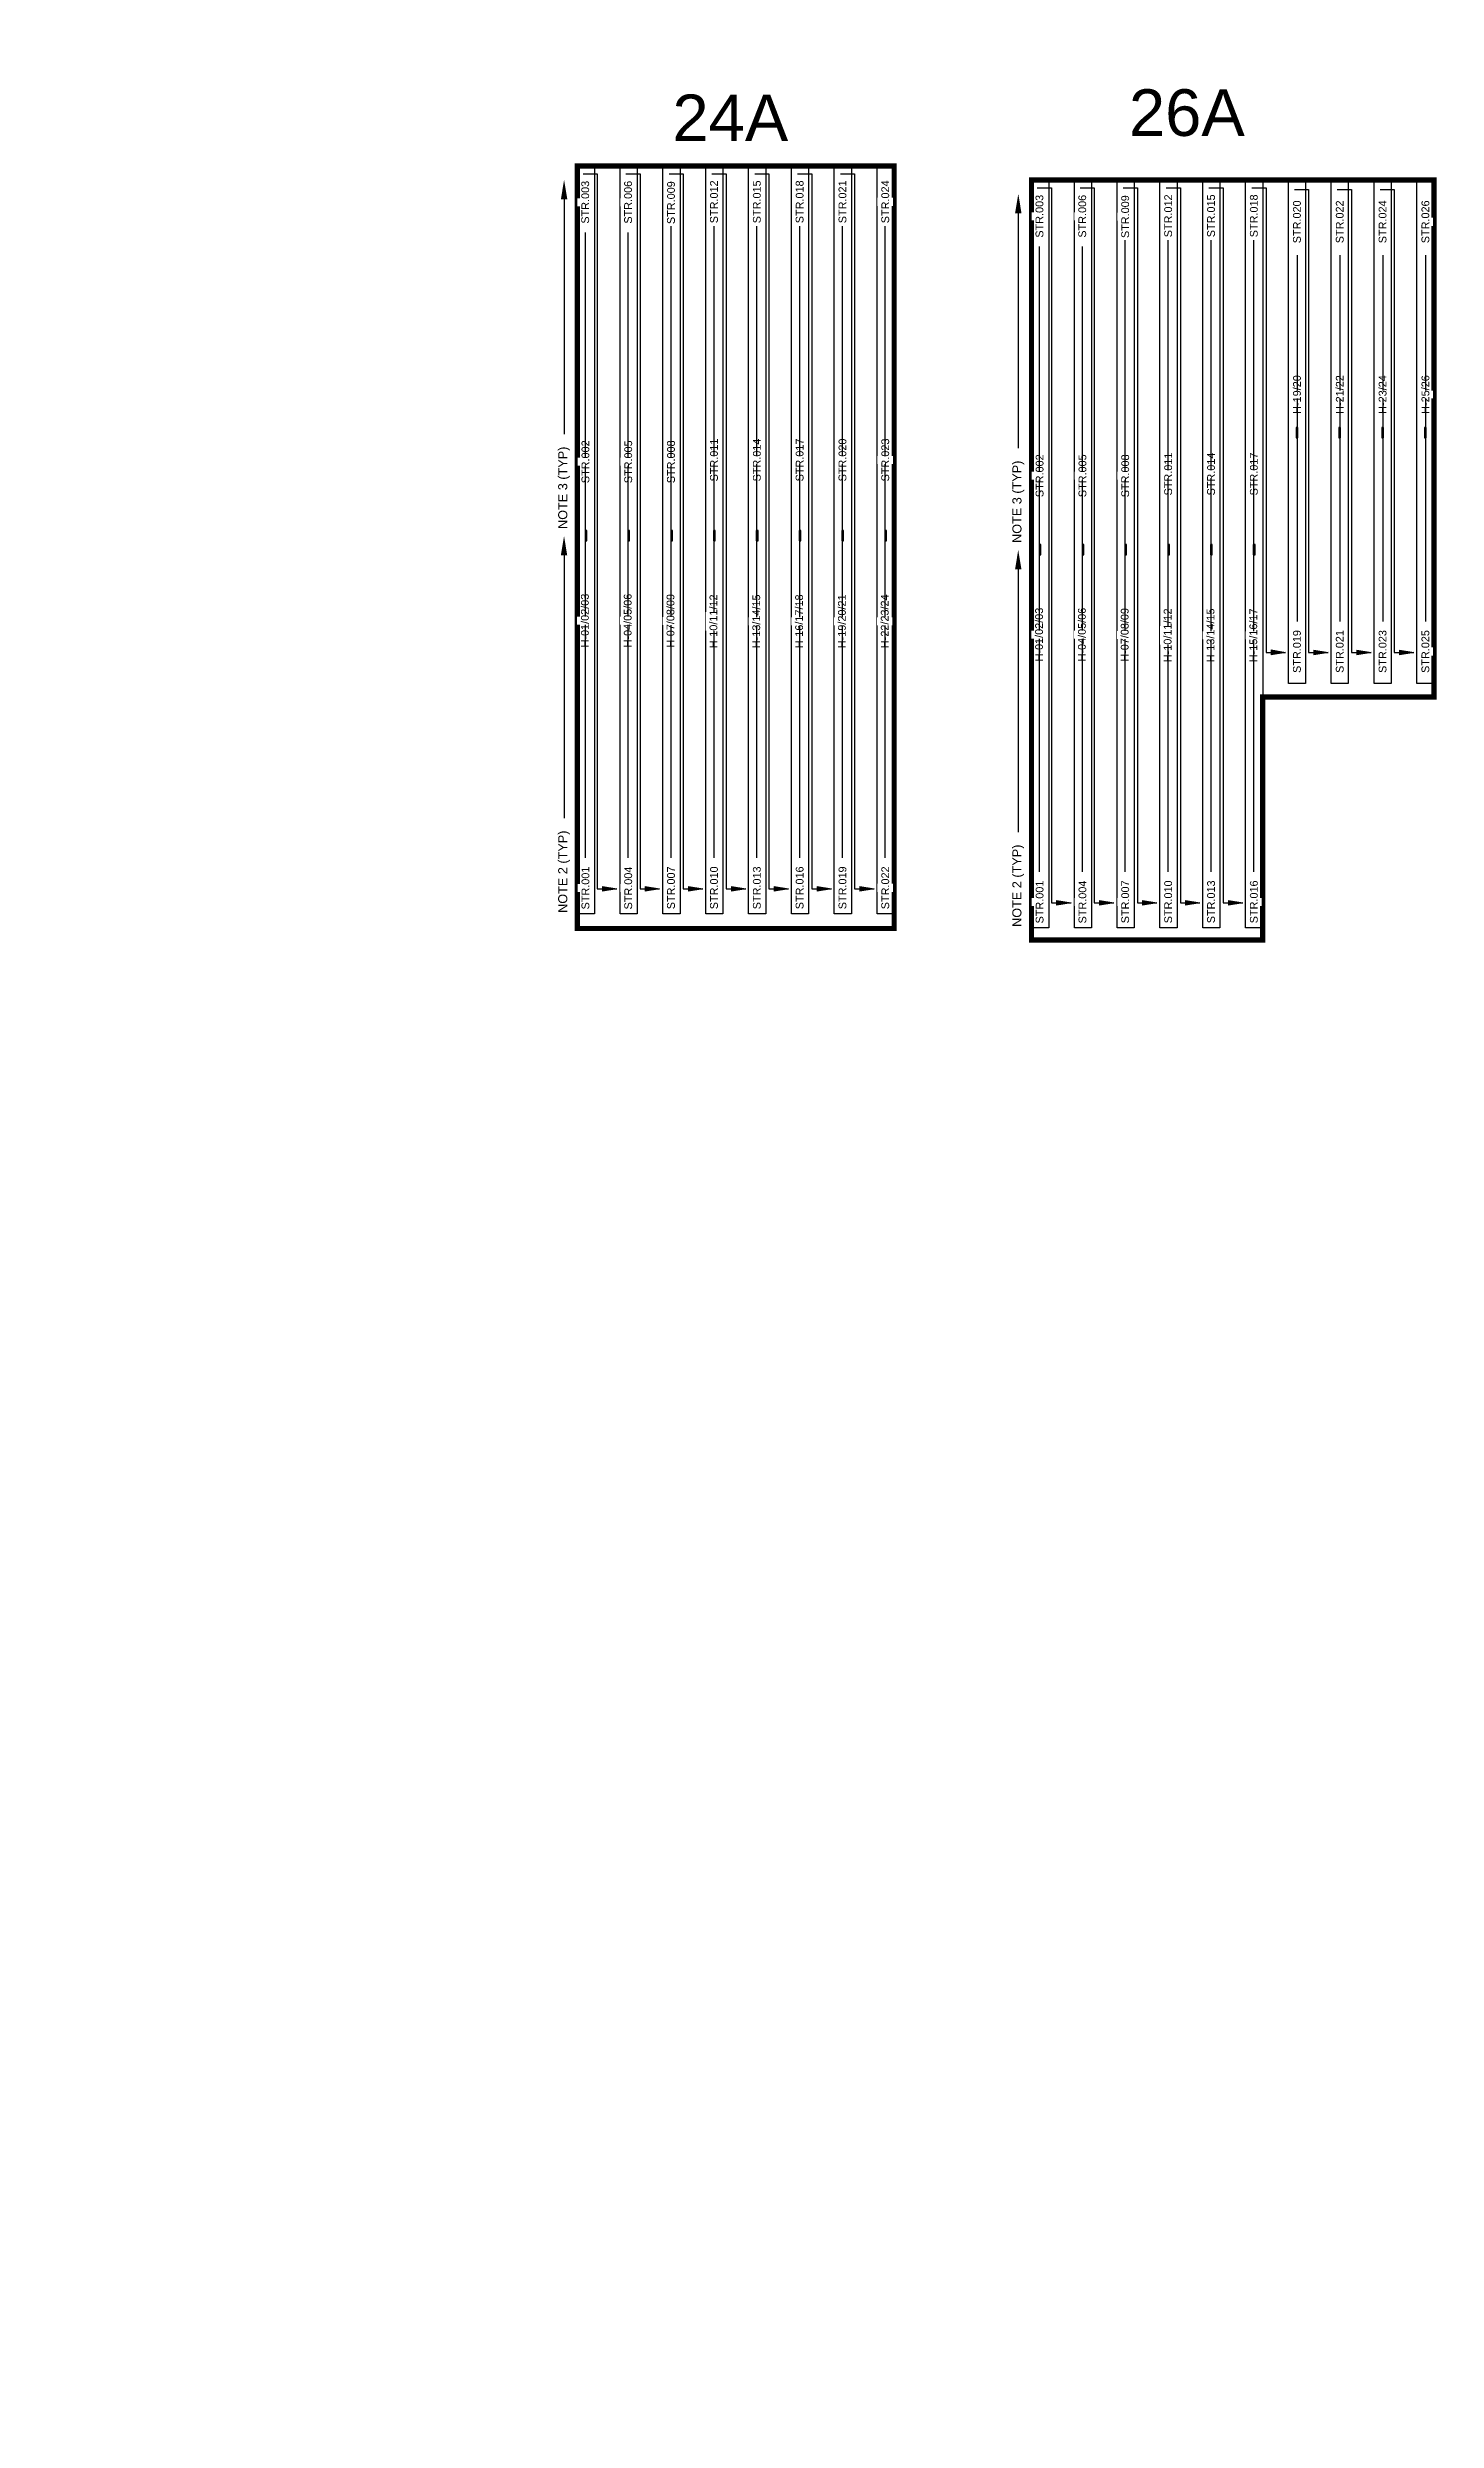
# Model space of a CAD drawing. Header units: feet. Extents: x -3 to 4075, y -14 to 63730.
# Drawn here: x 3067 to 3604, y 971 to 1887 of the extents above; entities that cross this region are included whole.
import ezdxf
from ezdxf import colors
from ezdxf.entities.mleader import LeaderData, LeaderLine
from ezdxf.math import Vec2, Vec3

# ---------------------------------------------------------------- set-up
doc = ezdxf.new("R2010")
doc.units = ezdxf.units.FT
doc.header["$MEASUREMENT"] = 0
for name, color, linetype in [('E-TEXT', 7, 'Continuous'), ('G-ANNO-TEXT', 1, 'Continuous'), ('PV-LBD ARCHETYPES', 7, 'Continuous'), ('PVcase PV Modules (detailed)', 142, 'Continuous'), ('PVcase PV Modules (optimised)', 142, 'Continuous'), ('RISEN', 130, 'Continuous')]:
    doc.layers.add(name, color=color, linetype=linetype)
doc.styles.add('NEI-A', font='arial.ttf')

# ---------------------------------------------------------------- blocks, each defined once
blk = doc.blocks.new('1P87@52DEG F TR ID1 PVBlock')
at = {"color": 0}
blk.add_polyline3d([(0, 1.1355, 0), (0, -287.7025, 0), (-6.614, -287.7025, 0), (-6.614, 1.1355, 0)], close=True, dxfattribs=at)
at = {"layer": 'PVcase PV Modules (detailed)', "color": 0}
blk.add_lwpolyline([(-2.9763, -142.9205), (-3.6377, -142.9205), (-3.6377, -146.9205), (-2.9763, -146.9205)], close=True, dxfattribs=at)
at = {"layer": 'PVcase PV Modules (optimised)', "color": 0}
blk.add_lwpolyline([(-2.9763, -142.9205), (-3.6377, -142.9205), (-3.6377, -146.9205), (-2.9763, -146.9205)], close=True, dxfattribs=at)
blk = doc.blocks.new('1P58@52DEG F TR ID1 PVBlock')
at = {"color": 0}
blk.add_polyline3d([(0, 1.1355, 0), (0, -192.7565, 0), (-6.614, -192.7565, 0), (-6.614, 1.1355, 0)], close=True, dxfattribs=at)
at = {"layer": 'PVcase PV Modules (detailed)', "color": 0}
blk.add_lwpolyline([(-2.9763, -93.8105), (-3.6377, -93.8105), (-3.6377, -97.8105), (-2.9763, -97.8105)], close=True, dxfattribs=at)
at = {"layer": 'PVcase PV Modules (optimised)', "color": 0}
blk.add_lwpolyline([(-2.9763, -93.8105), (-3.6377, -93.8105), (-3.6377, -97.8105), (-2.9763, -97.8105)], close=True, dxfattribs=at)
blk = doc.blocks.new('_ClosedBlank')
at = {"color": 0, "linetype": 'ByBlock', "lineweight": -2}
for p, q in [((-1, 0.17), (0, 0)), ((-1, 0.17), (-1, -0.17)), ((0, 0), (-1, -0.17))]:
    blk.add_line(p, q, dxfattribs=at)
blk = doc.blocks.new('AR')
h = blk.add_hatch(color=256)
h.dxf.hatch_style = 1
h.paths.add_polyline_path([(0, 0.03), (0, -0.03), (0.18, 0)])
at = {"xscale": 0.1800047113158301, "yscale": 0.1800047113158301, "zscale": 0.1800047113158301}
blk.add_blockref('_ClosedBlank', (0.18, 0), dxfattribs=at)

msp = doc.modelspace()

# ---------------------------------------------------------------- linework, layer by layer
at = {"const_width": 2}
msp.add_lwpolyline([(3272, 1841.69), (3394.36, 1841.69), (3394.36, 1547.23), (3272, 1547.23)], close=True, dxfattribs=at)
at = {"const_width": 2, "elevation": 5.56}
msp.add_lwpolyline([(3536.72, 1542.82), (3447.43, 1542.82), (3447.43, 1836.28), (3602.86, 1836.28), (3602.86, 1636.59), (3536.72, 1636.59), (3536.72, 1542.82)], dxfattribs=at)
at = {"layer": 'E-TEXT'}
for p, q in [((3274.19, 1838.64), (3279.69, 1838.64)), ((3279.69, 1838.64), (3279.69, 1562.58)), ((3290.73, 1838.64), (3296.22, 1838.64)), ((3296.22, 1838.64), (3296.22, 1562.58)), ((3449.62, 1833.23, 5.56), (3455.12, 1833.23, 5.56)), ((3455.12, 1833.23, 5.56), (3455.12, 1557.17, 5.56)), ((3466.15, 1833.23, 5.56), (3471.65, 1833.23, 5.56)), ((3471.65, 1833.23, 5.56), (3471.65, 1557.17, 5.56)), ((3275.13, 1574.46), (3275.13, 1816)), ((3291.67, 1574.46), (3291.67, 1816)), ((3308.19, 1574.46), (3308.19, 1818.48)), ((3324.79, 1574.46), (3324.79, 1818.48)), ((3341.34, 1574.46), (3341.34, 1818.48)), ((3357.87, 1574.46), (3357.87, 1818.48)), ((3374.41, 1574.46), (3374.41, 1818.48)), ((3390.95, 1574.46), (3390.95, 1818.48)), ((3450.56, 1569.06, 5.56), (3450.56, 1810.59, 5.56)), ((3467.1, 1569.06, 5.56), (3467.1, 1810.59, 5.56)), ((3483.62, 1569.06, 5.56), (3483.62, 1813.08, 5.56)), ((3500.21, 1569.06, 5.56), (3500.21, 1813.08, 5.56)), ((3516.77, 1569.06, 5.56), (3516.77, 1813.08, 5.56)), ((3533.3, 1569.06, 5.56), (3533.3, 1813.08, 5.56)), ((3296.22, 1562.53), (3303.78, 1562.53)), ((3471.65, 1557.13, 5.56), (3479.21, 1557.13, 5.56))]:
    msp.add_line(p, q, dxfattribs=at)

# ---------------------------------------------------------------- block references
at = {"layer": 'E-TEXT', "xscale": 30.78777906583937, "yscale": 30.78777906583937, "zscale": 30.78777906583937}
for p in [(3298.24, 1562.53), (3473.67, 1557.13, 5.56)]:
    msp.add_blockref('AR', p, dxfattribs=at)
at = {"layer": 'RISEN', "rotation": 180}
for p in [(3272, 1553.98), (3288.53, 1553.98), (3305.07, 1553.98), (3321.61, 1553.98), (3338.14, 1553.98), (3354.68, 1553.98), (3371.21, 1553.98), (3387.75, 1553.98), (3447.43, 1548.58, 5.56), (3463.96, 1548.58, 5.56), (3480.5, 1548.58, 5.56), (3497.03, 1548.58, 5.56), (3513.57, 1548.58, 5.56), (3530.11, 1548.58, 5.56)]:
    msp.add_blockref('1P87@52DEG F TR ID1 PVBlock', p, dxfattribs=at)
at = {"layer": 'RISEN'}
for p in [(3553.25, 1834.54, 16.69), (3569.78, 1834.54, 11.13), (3586.32, 1834.54, 11.13), (3602.86, 1834.54, 11.13)]:
    msp.add_blockref('1P58@52DEG F TR ID1 PVBlock', p, dxfattribs=at)

# ---------------------------------------------------------------- texts
at = {"layer": 'PV-LBD ARCHETYPES', "char_height": 18, "width": 29.5685, "attachment_point": 5, "style": 'NEI-A'}
for s, insert in [('24A', (3331.1, 1860.26)), ('26A', (3507.42, 1862.16, 5.56))]:
    msp.add_mtext(s, dxfattribs=dict(at, insert=insert))

# ---------------------------------------------------------------- leaders
at = {"layer": 'G-ANNO-TEXT'}
ml = msp.add_multileader_mtext('Standard', dxfattribs=at)
ml.set_content('NOTE 3 (TYP)', color=256, style='NEI-A')
ml.set_leader_properties()
ml.build(insert=Vec2(0, 0))
ml.multileader.update_dxf_attribs({"dogleg_length": 0.0625, "arrow_head_size": 7.5, "scale": 60})
ctx = ml.context
ctx.base_point, ctx.scale, ctx.char_height, ctx.arrow_head_size, ctx.landing_gap_size, ctx.plane_origin, ctx.plane_x_axis, ctx.plane_y_axis = Vec3(3071.01, 575.35), 60, 3.5, 7.5, 5.4, Vec3(3149.15, 506.08), Vec3(0, 1), Vec3(-1, 0)
notes = []
notes.append((ctx, [(1, (1, 1, 0), (3071.01, 621.14), (0, -1), 3.75, [(0, [(3071.01, 715.57)], 0, [])])]))
ctx.mtext.insert, ctx.mtext.text_direction, ctx.mtext.rotation, ctx.mtext.width, ctx.mtext.flow_direction = Vec3(3068.75, 580.75), Vec3(0, 1), 1.570796, 1027, 5
ml = msp.add_multileader_mtext('Standard', dxfattribs=at)
ml.set_content('NOTE 3 (TYP)', color=256, style='NEI-A')
ml.set_leader_properties()
ml.build(insert=Vec2(0, 0))
ml.multileader.update_dxf_attribs({"dogleg_length": 0.0625, "arrow_head_size": 7.5, "scale": 60})
ctx = ml.context
ctx.base_point, ctx.scale, ctx.char_height, ctx.arrow_head_size, ctx.landing_gap_size, ctx.plane_origin, ctx.plane_x_axis, ctx.plane_y_axis = Vec3(3198.95, 573.72), 60, 3.5, 7.5, 5.4, Vec3(3277.09, 504.45), Vec3(0, 1), Vec3(-1, 0)
notes.append((ctx, [(1, (1, 1, 0), (3198.95, 619.51), (0, -1), 3.75, [(0, [(3198.95, 713.94)], 0, [])])]))
ctx.mtext.insert, ctx.mtext.text_direction, ctx.mtext.rotation, ctx.mtext.width, ctx.mtext.flow_direction = Vec3(3196.69, 579.12), Vec3(0, 1), 1.570796, 1027, 5
ml = msp.add_multileader_mtext('Standard', dxfattribs=at)
ml.set_content('NOTE 3 (TYP)', color=256, style='NEI-A')
ml.set_leader_properties()
ml.build(insert=Vec2(0, 0))
ml.multileader.update_dxf_attribs({"dogleg_length": 0.0625, "arrow_head_size": 7.5, "scale": 60})
ctx = ml.context
ctx.base_point, ctx.scale, ctx.char_height, ctx.arrow_head_size, ctx.landing_gap_size, ctx.plane_origin, ctx.plane_x_axis, ctx.plane_y_axis = Vec3(3069.8, 200.5), 60, 3.5, 7.5, 5.4, Vec3(3147.94, 131.23), Vec3(0, 1), Vec3(-1, 0)
notes.append((ctx, [(1, (1, 1, 0), (3069.8, 246.29), (0, -1), 3.75, [(0, [(3069.8, 340.73)], 0, [])])]))
ctx.mtext.insert, ctx.mtext.text_direction, ctx.mtext.rotation, ctx.mtext.width, ctx.mtext.flow_direction = Vec3(3067.54, 205.9), Vec3(0, 1), 1.570796, 1027, 5
ml = msp.add_multileader_mtext('Standard', dxfattribs=at)
ml.set_content('NOTE 2 (TYP)', color=256, style='NEI-A')
ml.set_leader_properties()
ml.build(insert=Vec2(0, 0))
ml.multileader.update_dxf_attribs({"dogleg_length": 0.0625, "arrow_head_size": 7.5, "scale": 60})
ctx = ml.context
ctx.base_point, ctx.scale, ctx.char_height, ctx.arrow_head_size, ctx.landing_gap_size, ctx.plane_origin, ctx.plane_x_axis, ctx.plane_y_axis = Vec3(3070.99, 427.09), 60, 3.5, 7.5, 5.4, Vec3(3149.13, 357.82), Vec3(0, 1), Vec3(-1, 0)
notes.append((ctx, [(1, (1, 1, 0), (3070.99, 472.87), (0, -1), 3.75, [(0, [(3070.99, 578.04)], 0, [])])]))
ctx.mtext.insert, ctx.mtext.text_direction, ctx.mtext.rotation, ctx.mtext.width, ctx.mtext.flow_direction = Vec3(3068.73, 432.49), Vec3(0, 1), 1.570796, 55.295, 5
ml = msp.add_multileader_mtext('Standard', dxfattribs=at)
ml.set_content('NOTE 2 (TYP)', color=256, style='NEI-A')
ml.set_leader_properties()
ml.build(insert=Vec2(0, 0))
ml.multileader.update_dxf_attribs({"dogleg_length": 0.0625, "arrow_head_size": 7.5, "scale": 60})
ctx = ml.context
ctx.base_point, ctx.scale, ctx.char_height, ctx.arrow_head_size, ctx.landing_gap_size, ctx.plane_origin, ctx.plane_x_axis, ctx.plane_y_axis = Vec3(3198.94, 425.46), 60, 3.5, 7.5, 5.4, Vec3(3277.07, 356.19), Vec3(0, 1), Vec3(-1, 0)
notes.append((ctx, [(1, (1, 1, 0), (3198.94, 471.25), (0, -1), 3.75, [(0, [(3198.94, 576.41)], 0, [])])]))
ctx.mtext.insert, ctx.mtext.text_direction, ctx.mtext.rotation, ctx.mtext.width, ctx.mtext.flow_direction = Vec3(3196.67, 430.86), Vec3(0, 1), 1.570796, 55.295, 5
ml = msp.add_multileader_mtext('Standard', dxfattribs=at)
ml.set_content('NOTE 2 (TYP)', color=256, style='NEI-A')
ml.set_leader_properties()
ml.build(insert=Vec2(0, 0))
ml.multileader.update_dxf_attribs({"dogleg_length": 0.0625, "arrow_head_size": 7.5, "scale": 60})
ctx = ml.context
ctx.base_point, ctx.scale, ctx.char_height, ctx.arrow_head_size, ctx.landing_gap_size, ctx.plane_origin, ctx.plane_x_axis, ctx.plane_y_axis = Vec3(3069.78, 52.24), 60, 3.5, 7.5, 5.4, Vec3(3147.92, -17.03), Vec3(0, 1), Vec3(-1, 0)
notes.append((ctx, [(1, (1, 1, 0), (3069.78, 98.03), (0, -1), 3.75, [(0, [(3069.78, 203.2)], 0, [])])]))
ctx.mtext.insert, ctx.mtext.text_direction, ctx.mtext.rotation, ctx.mtext.width, ctx.mtext.flow_direction = Vec3(3067.52, 57.64), Vec3(0, 1), 1.570796, 55.295, 5
for ctx, leaders in notes:
    for number, flags, end, landing, length, lines in leaders:
        leader = LeaderData()
        leader.index, (leader.has_last_leader_line, leader.has_dogleg_vector, leader.attachment_direction) = number, flags
        leader.last_leader_point, leader.dogleg_vector, leader.dogleg_length = Vec3(end), Vec3(landing), length
        for number, points, colour, breaks in lines:
            line = LeaderLine()
            line.index, line.vertices, line.color, line.breaks = number, Vec3.list(points), colors.encode_raw_color(colour), breaks
            leader.lines.append(line)
        ctx.leaders.append(leader)

# ---------------------------------------------------------------- next in the draw order: texts
at = {"layer": 'G-ANNO-TEXT', "char_height": 3, "attachment_point": 5, "rotation": 90, "style": 'NEI-A', "bg_fill": 3, "box_fill_scale": 1.5, "bg_fill_color": 256, "bg_fill_transparency": 0}
for s, width, heights, insert in [('STR.003', 0.0823, [0], (3275.06, 1827.67)), ('STR.006', 0.0823, [0], (3291.6, 1827.67)), ('STR.009', 0.0963, [0], (3308.19, 1827.51)), ('STR.012', 0.0963, [0], (3324.79, 1827.83)), ('STR.015', 5.5386, [3.1], (3341.34, 1827.83)), ('STR.018', 0.0963, [0], (3357.87, 1827.83)), ('STR.021', 0.0963, [0], (3374.41, 1827.83)), ('STR.024', 0.0963, [0], (3390.95, 1827.83)), ('STR.003', 0.0823, [0], (3450.49, 1822.26, 5.56)), ('STR.006', 0.0823, [0], (3467.03, 1822.26, 5.56)), ('STR.009', 0.0963, [0], (3483.62, 1822.1, 5.56)), ('STR.012', 0.0963, [0], (3500.21, 1822.42, 5.56)), ('STR.015', 5.5386, [3.1], (3516.77, 1822.42, 5.56)), ('STR.018', 0.0963, [0], (3533.3, 1822.42, 5.56)), ('STR.020', 0.0963, [0], (3549.95, 1820.11, 16.69)), ('STR.022', 0.0963, [0], (3566.48, 1820.11, 16.69)), ('STR.024', 0.0963, [0], (3583.02, 1820.11, 16.69)), ('STR.026', 0.0963, [0], (3599.56, 1820.11, 16.69)), ('STR.002', 0.0963, [0], (3275.13, 1727.45)), ('STR.005', 0.0963, [0], (3291.67, 1727.45)), ('STR.008', 0.0963, [0], (3308.19, 1727.44)), ('STR.011', 0.0963, [0], (3324.79, 1728.14)), ('STR.014', 0.0963, [0], (3341.34, 1728.14)), ('STR.017', 0.0963, [0], (3357.87, 1728.14)), ('STR.020', 0.0963, [0], (3374.41, 1728.14)), ('STR.023', 0.0963, [0], (3390.95, 1728.14)), ('STR.002', 0.0963, [0], (3450.56, 1722.05, 5.56)), ('STR.005', 0.0963, [0], (3467.1, 1722.05, 5.56)), ('STR.008', 0.0963, [0], (3483.62, 1722.03, 5.56)), ('STR.011', 0.0963, [0], (3500.21, 1722.73, 5.56)), ('STR.014', 0.0963, [0], (3516.77, 1722.73, 5.56)), ('STR.017', 0.0963, [0], (3533.3, 1722.73, 5.56)), ('STR.021', 0.0963, [0], (3566.48, 1654.19, 16.69)), ('STR.023', 0.0963, [0], (3583.02, 1654.19, 16.69)), ('STR.025', 0.0963, [0], (3599.56, 1654.19, 16.69)), ('STR.004', 0.0963, [0], (3291.67, 1562.86)), ('STR.007', 0.0963, [0], (3308.19, 1562.93)), ('STR.004', 0.0963, [0], (3467.1, 1557.45, 5.56)), ('STR.007', 0.0963, [0], (3483.62, 1557.52, 5.56))]:
    msp.add_mtext_dynamic_manual_height_columns(s, width=width, gutter_width=0.561, heights=heights, dxfattribs=dict(at, insert=insert))
for s, insert, width in [('H-01/02/03', (3274.93, 1666.14), 0.0823), ('H-04/05/06', (3291.46, 1666.14), 0.0823), ('H-07/08/09', (3307.99, 1666.03), 0.0823), ('H-10/11/12', (3324.58, 1665.85), 4.2409), ('H-13/14/15', (3341.13, 1665.85), 0.0823), ('H-16/17/18', (3357.67, 1665.85), 0.0823), ('H-19/20/21', (3374.2, 1665.85), 0.0823), ('H-22/23/24', (3390.74, 1665.85), 0.0823), ('H-01/02/03', (3450.35, 1660.73, 5.56), 0.0823), ('H-04/05/06', (3466.89, 1660.73, 5.56), 0.0823), ('H-07/08/09', (3483.42, 1660.62, 5.56), 0.0823), ('H-10/11/12', (3500.01, 1660.44, 5.56), 4.2409), ('H-13/14/15', (3516.56, 1660.44, 5.56), 0.0823), ('H-15/16/17', (3533.1, 1660.44, 5.56), 0.0823)]:
    msp.add_mtext(s, dxfattribs=dict(at, insert=insert, width=width))

# ---------------------------------------------------------------- next in the draw order: linework, layer by layer
at = {"layer": 'E-TEXT'}
for p, q in [((3307.4, 1838.67), (3312.89, 1838.67)), ((3312.89, 1838.67), (3312.89, 1562.58)), ((3323.99, 1838.67), (3329.49, 1838.67)), ((3340.52, 1838.67), (3346.02, 1838.67)), ((3357.06, 1838.67), (3362.56, 1838.67)), ((3373.6, 1838.67), (3379.09, 1838.67)), ((3482.82, 1833.26, 5.56), (3488.32, 1833.26, 5.56)), ((3488.32, 1833.26, 5.56), (3488.32, 1557.17, 5.56)), ((3499.42, 1833.26, 5.56), (3504.92, 1833.26, 5.56)), ((3515.95, 1833.26, 5.56), (3521.45, 1833.26, 5.56)), ((3532.49, 1833.26, 5.56), (3537.99, 1833.26, 5.56)), ((3537.99, 1833.26, 5.56), (3537.99, 1653.87, 5.56)), ((3548.96, 1832.57, 16.69), (3554.46, 1832.57, 16.69)), ((3565.5, 1832.57, 16.69), (3571, 1832.57, 16.69)), ((3582.04, 1832.57, 16.69), (3587.54, 1832.57, 16.69)), ((3566.69, 1665.73, 16.69), (3566.69, 1807.25, 16.69)), ((3583.23, 1665.73, 16.69), (3583.23, 1807.25, 16.69)), ((3599.76, 1665.73, 16.69), (3599.76, 1807.25, 16.69)), ((3537.99, 1653.83, 5.56), (3545.54, 1653.83, 5.56)), ((3571, 1653.8, 16.69), (3578.56, 1653.8, 16.69)), ((3587.54, 1653.8, 16.69), (3595.09, 1653.8, 16.69)), ((3279.69, 1562.53), (3287.25, 1562.53)), ((3312.89, 1562.53), (3320.45, 1562.53)), ((3455.12, 1557.13, 5.56), (3462.67, 1557.13, 5.56)), ((3488.32, 1557.13, 5.56), (3495.88, 1557.13, 5.56))]:
    msp.add_line(p, q, dxfattribs=at)

# ---------------------------------------------------------------- next in the draw order: block references
at = {"layer": 'E-TEXT', "xscale": 30.78777906583937, "yscale": 30.78777906583937, "zscale": 30.78777906583937}
for p in [(3540, 1653.83, 5.56), (3573.02, 1653.8, 16.69), (3589.55, 1653.8, 16.69), (3281.7, 1562.53), (3314.91, 1562.53), (3457.13, 1557.13, 5.56), (3490.34, 1557.13, 5.56)]:
    msp.add_blockref('AR', p, dxfattribs=at)

# ---------------------------------------------------------------- next in the draw order: leaders
at = {"layer": 'G-ANNO-TEXT'}
ml = msp.add_multileader_mtext('Standard', dxfattribs=at)
ml.set_content('NOTE 3 (TYP)', color=256, style='NEI-A')
ml.set_leader_properties()
ml.build(insert=Vec2(0, 0))
ml.multileader.update_dxf_attribs({"dogleg_length": 0.0625, "arrow_head_size": 7.5, "scale": 60})
ctx = ml.context
ctx.base_point, ctx.scale, ctx.char_height, ctx.arrow_head_size, ctx.landing_gap_size, ctx.plane_origin, ctx.plane_x_axis, ctx.plane_y_axis = Vec3(3266.88, 1696.12), 60, 3.5, 7.5, 5.4, Vec3(3345.01, 1626.85), Vec3(0, 1), Vec3(-1, 0)
notes = []
notes.append((ctx, [(1, (1, 1, 0), (3266.88, 1741.91), (0, -1), 3.75, [(0, [(3266.88, 1836.34)], 0, [])])]))
ctx.mtext.insert, ctx.mtext.text_direction, ctx.mtext.rotation, ctx.mtext.width, ctx.mtext.flow_direction = Vec3(3264.61, 1701.52), Vec3(0, 1), 1.570796, 1027, 5
ml = msp.add_multileader_mtext('Standard', dxfattribs=at)
ml.set_content('NOTE 3 (TYP)', color=256, style='NEI-A')
ml.set_leader_properties()
ml.build(insert=Vec2(0, 0))
ml.multileader.update_dxf_attribs({"dogleg_length": 0.0625, "arrow_head_size": 7.5, "scale": 60})
ctx = ml.context
ctx.base_point, ctx.scale, ctx.char_height, ctx.arrow_head_size, ctx.landing_gap_size, ctx.plane_origin, ctx.plane_x_axis, ctx.plane_y_axis = Vec3(3442.31, 1690.72, 5.56), 60, 3.5, 7.5, 5.4, Vec3(3520.44, 1621.45, 5.56), Vec3(0, 1), Vec3(-1, 0)
notes.append((ctx, [(1, (1, 1, 0), (3442.31, 1736.5, 5.56), (0, -1), 3.75, [(0, [(3442.31, 1830.94, 5.56)], 0, [])])]))
ctx.mtext.insert, ctx.mtext.text_direction, ctx.mtext.rotation, ctx.mtext.width, ctx.mtext.flow_direction = Vec3(3440.04, 1696.12, 5.56), Vec3(0, 1), 1.570796, 1027, 5
ml = msp.add_multileader_mtext('Standard', dxfattribs=at)
ml.set_content('NOTE 3 (TYP)', color=256, style='NEI-A')
ml.set_leader_properties()
ml.build(insert=Vec2(0, 0))
ml.multileader.update_dxf_attribs({"dogleg_length": 0.0625, "arrow_head_size": 7.5, "scale": 60})
ctx = ml.context
ctx.base_point, ctx.scale, ctx.char_height, ctx.arrow_head_size, ctx.landing_gap_size, ctx.plane_origin, ctx.plane_x_axis, ctx.plane_y_axis = Vec3(3289.27, 199.5), 60, 3.5, 7.5, 5.4, Vec3(3367.41, 130.23), Vec3(0, 1), Vec3(-1, 0)
notes.append((ctx, [(1, (1, 1, 0), (3289.27, 245.29), (0, -1), 3.75, [(0, [(3289.27, 339.73)], 0, [])])]))
ctx.mtext.insert, ctx.mtext.text_direction, ctx.mtext.rotation, ctx.mtext.width, ctx.mtext.flow_direction = Vec3(3287.01, 204.9), Vec3(0, 1), 1.570796, 1027, 5
ml = msp.add_multileader_mtext('Standard', dxfattribs=at)
ml.set_content('NOTE 2 (TYP)', color=256, style='NEI-A')
ml.set_leader_properties()
ml.build(insert=Vec2(0, 0))
ml.multileader.update_dxf_attribs({"dogleg_length": 0.0625, "arrow_head_size": 7.5, "scale": 60})
ctx = ml.context
ctx.base_point, ctx.scale, ctx.char_height, ctx.arrow_head_size, ctx.landing_gap_size, ctx.plane_origin, ctx.plane_x_axis, ctx.plane_y_axis = Vec3(3289.25, 51.24), 60, 3.5, 7.5, 5.4, Vec3(3367.39, -18.03), Vec3(0, 1), Vec3(-1, 0)
notes.append((ctx, [(1, (1, 1, 0), (3289.25, 97.03), (0, -1), 3.75, [(0, [(3289.25, 202.2)], 0, [])])]))
ctx.mtext.insert, ctx.mtext.text_direction, ctx.mtext.rotation, ctx.mtext.width, ctx.mtext.flow_direction = Vec3(3286.99, 56.64), Vec3(0, 1), 1.570796, 55.295, 5
ml = msp.add_multileader_mtext('Standard', dxfattribs=at)
ml.set_content('NOTE 2 (TYP)', color=256, style='NEI-A')
ml.set_leader_properties()
ml.build(insert=Vec2(0, 0))
ml.multileader.update_dxf_attribs({"dogleg_length": 0.0625, "arrow_head_size": 7.5, "scale": 60})
ctx = ml.context
ctx.base_point, ctx.scale, ctx.char_height, ctx.arrow_head_size, ctx.landing_gap_size, ctx.plane_origin, ctx.plane_x_axis, ctx.plane_y_axis = Vec3(3470.94, 54.94, 5.56), 60, 3.5, 7.5, 5.4, Vec3(3549.08, -14.33, 5.56), Vec3(0, 1), Vec3(-1, 0)
notes.append((ctx, [(1, (1, 1, 0), (3470.94, 100.72, 5.56), (0, -1), 3.75, [(0, [(3470.94, 252.79, 5.56)], 0, [])])]))
ctx.mtext.insert, ctx.mtext.text_direction, ctx.mtext.rotation, ctx.mtext.width, ctx.mtext.flow_direction = Vec3(3468.68, 60.34, 5.56), Vec3(0, 1), 1.570796, 55.295, 5
for ctx, leaders in notes:
    for number, flags, end, landing, length, lines in leaders:
        leader = LeaderData()
        leader.index, (leader.has_last_leader_line, leader.has_dogleg_vector, leader.attachment_direction) = number, flags
        leader.last_leader_point, leader.dogleg_vector, leader.dogleg_length = Vec3(end), Vec3(landing), length
        for number, points, colour, breaks in lines:
            line = LeaderLine()
            line.index, line.vertices, line.color, line.breaks = number, Vec3.list(points), colors.encode_raw_color(colour), breaks
            leader.lines.append(line)
        ctx.leaders.append(leader)

# ---------------------------------------------------------------- next in the draw order: texts
at = {"layer": 'G-ANNO-TEXT', "char_height": 3, "width": 0.0823, "attachment_point": 5, "rotation": 90, "style": 'NEI-A', "bg_fill": 3, "box_fill_scale": 1.5, "bg_fill_color": 256, "bg_fill_transparency": 0}
for s, insert in [('H-21/22', (3566.5, 1753.43, 16.69)), ('H-23/24', (3583.04, 1753.43, 16.69)), ('H-25/26', (3599.57, 1753.43, 16.69))]:
    msp.add_mtext(s, dxfattribs=dict(at, insert=insert))
at = {"layer": 'G-ANNO-TEXT', "char_height": 3, "attachment_point": 5, "rotation": 90, "style": 'NEI-A', "bg_fill": 3, "box_fill_scale": 1.5, "bg_fill_color": 256, "bg_fill_transparency": 0}
for s, insert in [('STR.019', (3549.95, 1654.19, 16.69)), ('STR.001', (3275.13, 1562.86)), ('STR.010', (3324.79, 1562.93)), ('STR.001', (3450.56, 1557.45, 5.56)), ('STR.010', (3500.21, 1557.52, 5.56))]:
    msp.add_mtext_dynamic_manual_height_columns(s, width=0.0963, gutter_width=0.561, heights=[0], dxfattribs=dict(at, insert=insert))

# ---------------------------------------------------------------- next in the draw order: linework, layer by layer
at = {"layer": 'E-TEXT'}
for p, q in [((3329.49, 1838.67), (3329.49, 1562.58)), ((3504.92, 1833.26, 5.56), (3504.92, 1557.17, 5.56)), ((3571, 1832.57, 16.69), (3571, 1653.84, 16.69)), ((3587.54, 1832.57, 16.69), (3587.54, 1653.84, 16.69)), ((3550.15, 1665.73, 16.69), (3550.15, 1807.25, 16.69)), ((3554.46, 1653.8, 16.69), (3562.02, 1653.8, 16.69)), ((3329.49, 1562.53), (3337.04, 1562.53)), ((3504.92, 1557.13, 5.56), (3512.47, 1557.13, 5.56))]:
    msp.add_line(p, q, dxfattribs=at)

# ---------------------------------------------------------------- next in the draw order: block references
at = {"layer": 'E-TEXT', "xscale": 30.78777906583937, "yscale": 30.78777906583937, "zscale": 30.78777906583937}
for p in [(3556.48, 1653.8, 16.69), (3331.5, 1562.53), (3506.93, 1557.13, 5.56)]:
    msp.add_blockref('AR', p, dxfattribs=at)

# ---------------------------------------------------------------- next in the draw order: leaders
at = {"layer": 'G-ANNO-TEXT'}
ml = msp.add_multileader_mtext('Standard', dxfattribs=at)
ml.set_content('NOTE 2 (TYP)', color=256, style='NEI-A')
ml.set_leader_properties()
ml.build(insert=Vec2(0, 0))
ml.multileader.update_dxf_attribs({"dogleg_length": 0.0625, "arrow_head_size": 7.5, "scale": 60})
ctx = ml.context
ctx.base_point, ctx.scale, ctx.char_height, ctx.arrow_head_size, ctx.landing_gap_size, ctx.plane_origin, ctx.plane_x_axis, ctx.plane_y_axis = Vec3(3266.86, 1547.86), 60, 3.5, 7.5, 5.4, Vec3(3345, 1478.59), Vec3(0, 1), Vec3(-1, 0)
notes = []
notes.append((ctx, [(1, (1, 1, 0), (3266.86, 1593.64), (0, -1), 3.75, [(0, [(3266.86, 1698.81)], 0, [])])]))
ctx.mtext.insert, ctx.mtext.text_direction, ctx.mtext.rotation, ctx.mtext.width, ctx.mtext.flow_direction = Vec3(3264.6, 1553.26), Vec3(0, 1), 1.570796, 55.295, 5
ml = msp.add_multileader_mtext('Standard', dxfattribs=at)
ml.set_content('NOTE 2 (TYP)', color=256, style='NEI-A')
ml.set_leader_properties()
ml.build(insert=Vec2(0, 0))
ml.multileader.update_dxf_attribs({"dogleg_length": 0.0625, "arrow_head_size": 7.5, "scale": 60})
ctx = ml.context
ctx.base_point, ctx.scale, ctx.char_height, ctx.arrow_head_size, ctx.landing_gap_size, ctx.plane_origin, ctx.plane_x_axis, ctx.plane_y_axis = Vec3(3442.29, 1542.45, 5.56), 60, 3.5, 7.5, 5.4, Vec3(3520.42, 1473.18, 5.56), Vec3(0, 1), Vec3(-1, 0)
notes.append((ctx, [(1, (1, 1, 0), (3442.29, 1588.24, 5.56), (0, -1), 3.75, [(0, [(3442.29, 1693.41, 5.56)], 0, [])])]))
ctx.mtext.insert, ctx.mtext.text_direction, ctx.mtext.rotation, ctx.mtext.width, ctx.mtext.flow_direction = Vec3(3440.02, 1547.85, 5.56), Vec3(0, 1), 1.570796, 55.295, 5
for ctx, leaders in notes:
    for number, flags, end, landing, length, lines in leaders:
        leader = LeaderData()
        leader.index, (leader.has_last_leader_line, leader.has_dogleg_vector, leader.attachment_direction) = number, flags
        leader.last_leader_point, leader.dogleg_vector, leader.dogleg_length = Vec3(end), Vec3(landing), length
        for number, points, colour, breaks in lines:
            line = LeaderLine()
            line.index, line.vertices, line.color, line.breaks = number, Vec3.list(points), colors.encode_raw_color(colour), breaks
            leader.lines.append(line)
        ctx.leaders.append(leader)

# ---------------------------------------------------------------- next in the draw order: texts
at = {"layer": 'G-ANNO-TEXT', "insert": (3549.97, 1753.43, 16.69), "char_height": 3, "width": 0.0823, "attachment_point": 5, "rotation": 90, "style": 'NEI-A', "bg_fill": 3, "box_fill_scale": 1.5, "bg_fill_color": 256, "bg_fill_transparency": 0}
msp.add_mtext('H-19/20', dxfattribs=at)
at = {"layer": 'G-ANNO-TEXT', "char_height": 3, "attachment_point": 5, "rotation": 90, "style": 'NEI-A', "bg_fill": 3, "box_fill_scale": 1.5, "bg_fill_color": 256, "bg_fill_transparency": 0}
for insert in [(3341.34, 1562.93), (3516.77, 1557.52, 5.56)]:
    msp.add_mtext_dynamic_manual_height_columns('STR.013', width=0.0963, gutter_width=0.561, heights=[0], dxfattribs=dict(at, insert=insert))

# ---------------------------------------------------------------- next in the draw order: linework, layer by layer
at = {"layer": 'E-TEXT'}
for p, q in [((3346.02, 1838.67), (3346.02, 1562.58)), ((3521.45, 1833.26, 5.56), (3521.45, 1557.17, 5.56)), ((3554.46, 1832.57, 16.69), (3554.46, 1653.84, 16.69)), ((3346.02, 1562.53), (3353.58, 1562.53)), ((3521.45, 1557.13, 5.56), (3529.01, 1557.13, 5.56))]:
    msp.add_line(p, q, dxfattribs=at)

# ---------------------------------------------------------------- next in the draw order: block references
at = {"layer": 'E-TEXT', "xscale": 30.78777906583937, "yscale": 30.78777906583937, "zscale": 30.78777906583937}
for p in [(3348.04, 1562.53), (3523.47, 1557.13, 5.56)]:
    msp.add_blockref('AR', p, dxfattribs=at)

# ---------------------------------------------------------------- next in the draw order: texts
at = {"layer": 'G-ANNO-TEXT', "char_height": 3, "attachment_point": 5, "rotation": 90, "style": 'NEI-A', "bg_fill": 3, "box_fill_scale": 1.5, "bg_fill_color": 256, "bg_fill_transparency": 0}
for insert in [(3357.87, 1562.93), (3533.3, 1557.52, 5.56)]:
    msp.add_mtext_dynamic_manual_height_columns('STR.016', width=0.0963, gutter_width=0.561, heights=[0], dxfattribs=dict(at, insert=insert))

# ---------------------------------------------------------------- next in the draw order: linework, layer by layer
at = {"layer": 'E-TEXT'}
for p, q in [((3362.56, 1838.67), (3362.56, 1562.58)), ((3362.56, 1562.53), (3370.12, 1562.53))]:
    msp.add_line(p, q, dxfattribs=at)

# ---------------------------------------------------------------- next in the draw order: block references
at = {"layer": 'E-TEXT', "xscale": 30.78777906583937, "yscale": 30.78777906583937, "zscale": 30.78777906583937}
msp.add_blockref('AR', (3364.57, 1562.53), dxfattribs=at)

# ---------------------------------------------------------------- next in the draw order: leaders
at = {"layer": 'G-ANNO-TEXT'}
ml = msp.add_multileader_mtext('Standard', dxfattribs=at)
ml.set_content('NOTE 3 (TYP)', color=256, style='NEI-A')
ml.set_leader_properties()
ml.build(insert=Vec2(0, 0))
ml.multileader.update_dxf_attribs({"dogleg_length": 0.0625, "arrow_head_size": 7.5, "scale": 60})
ctx = ml.context
ctx.base_point, ctx.scale, ctx.char_height, ctx.arrow_head_size, ctx.landing_gap_size, ctx.plane_origin, ctx.plane_x_axis, ctx.plane_y_axis = Vec3(3354.96, 573.69), 60, 3.5, 7.5, 5.4, Vec3(3433.1, 504.42), Vec3(0, 1), Vec3(-1, 0)
notes = []
notes.append((ctx, [(1, (1, 1, 0), (3354.96, 619.48), (0, -1), 3.75, [(0, [(3354.96, 713.91)], 0, [])])]))
ctx.mtext.insert, ctx.mtext.text_direction, ctx.mtext.rotation, ctx.mtext.width, ctx.mtext.flow_direction = Vec3(3352.7, 579.09), Vec3(0, 1), 1.570796, 1027, 5
ml = msp.add_multileader_mtext('Standard', dxfattribs=at)
ml.set_content('NOTE 2 (TYP)', color=256, style='NEI-A')
ml.set_leader_properties()
ml.build(insert=Vec2(0, 0))
ml.multileader.update_dxf_attribs({"dogleg_length": 0.0625, "arrow_head_size": 7.5, "scale": 60})
ctx = ml.context
ctx.base_point, ctx.scale, ctx.char_height, ctx.arrow_head_size, ctx.landing_gap_size, ctx.plane_origin, ctx.plane_x_axis, ctx.plane_y_axis = Vec3(3354.95, 425.43), 60, 3.5, 7.5, 5.4, Vec3(3433.08, 356.16), Vec3(0, 1), Vec3(-1, 0)
notes.append((ctx, [(1, (1, 1, 0), (3354.95, 471.21), (0, -1), 3.75, [(0, [(3354.95, 576.38)], 0, [])])]))
ctx.mtext.insert, ctx.mtext.text_direction, ctx.mtext.rotation, ctx.mtext.width, ctx.mtext.flow_direction = Vec3(3352.68, 430.83), Vec3(0, 1), 1.570796, 55.295, 5
ml = msp.add_multileader_mtext('Standard', dxfattribs=at)
ml.set_content('NOTE 2 (TYP)', color=256, style='NEI-A')
ml.set_leader_properties()
ml.build(insert=Vec2(0, 0))
ml.multileader.update_dxf_attribs({"dogleg_length": 0.0625, "arrow_head_size": 7.5, "scale": 60})
ctx = ml.context
ctx.base_point, ctx.scale, ctx.char_height, ctx.arrow_head_size, ctx.landing_gap_size, ctx.plane_origin, ctx.plane_x_axis, ctx.plane_y_axis = Vec3(3540.09, 430.49, 5.56), 60, 3.5, 7.5, 5.4, Vec3(3618.22, 361.22, 5.56), Vec3(0, 1), Vec3(-1, 0)
notes.append((ctx, [(1, (1, 1, 0), (3540.09, 476.28, 5.56), (0, -1), 3.75, [(0, [(3540.09, 628.34, 5.56)], 0, [])])]))
ctx.mtext.insert, ctx.mtext.text_direction, ctx.mtext.rotation, ctx.mtext.width, ctx.mtext.flow_direction = Vec3(3537.82, 435.89, 5.56), Vec3(0, 1), 1.570796, 55.295, 5
for ctx, leaders in notes:
    for number, flags, end, landing, length, lines in leaders:
        leader = LeaderData()
        leader.index, (leader.has_last_leader_line, leader.has_dogleg_vector, leader.attachment_direction) = number, flags
        leader.last_leader_point, leader.dogleg_vector, leader.dogleg_length = Vec3(end), Vec3(landing), length
        for number, points, colour, breaks in lines:
            line = LeaderLine()
            line.index, line.vertices, line.color, line.breaks = number, Vec3.list(points), colors.encode_raw_color(colour), breaks
            leader.lines.append(line)
        ctx.leaders.append(leader)

# ---------------------------------------------------------------- next in the draw order: texts
at = {"layer": 'G-ANNO-TEXT', "insert": (3374.41, 1562.93), "char_height": 3, "attachment_point": 5, "rotation": 90, "style": 'NEI-A', "bg_fill": 3, "box_fill_scale": 1.5, "bg_fill_color": 256, "bg_fill_transparency": 0}
msp.add_mtext_dynamic_manual_height_columns('STR.019', width=0.0963, gutter_width=0.561, heights=[0], dxfattribs=at)

# ---------------------------------------------------------------- next in the draw order: linework, layer by layer
at = {"layer": 'E-TEXT'}
for p, q in [((3379.09, 1838.67), (3379.09, 1562.58)), ((3379.09, 1562.53), (3386.65, 1562.53))]:
    msp.add_line(p, q, dxfattribs=at)

# ---------------------------------------------------------------- next in the draw order: block references
at = {"layer": 'E-TEXT', "xscale": 30.78777906583937, "yscale": 30.78777906583937, "zscale": 30.78777906583937}
msp.add_blockref('AR', (3381.11, 1562.53), dxfattribs=at)

# ---------------------------------------------------------------- next in the draw order: texts
at = {"layer": 'G-ANNO-TEXT', "insert": (3390.95, 1562.93), "char_height": 3, "attachment_point": 5, "rotation": 90, "style": 'NEI-A', "bg_fill": 3, "box_fill_scale": 1.5, "bg_fill_color": 256, "bg_fill_transparency": 0}
msp.add_mtext_dynamic_manual_height_columns('STR.022', width=0.0963, gutter_width=0.561, heights=[0], dxfattribs=at)

doc.saveas('drawing.dxf')
